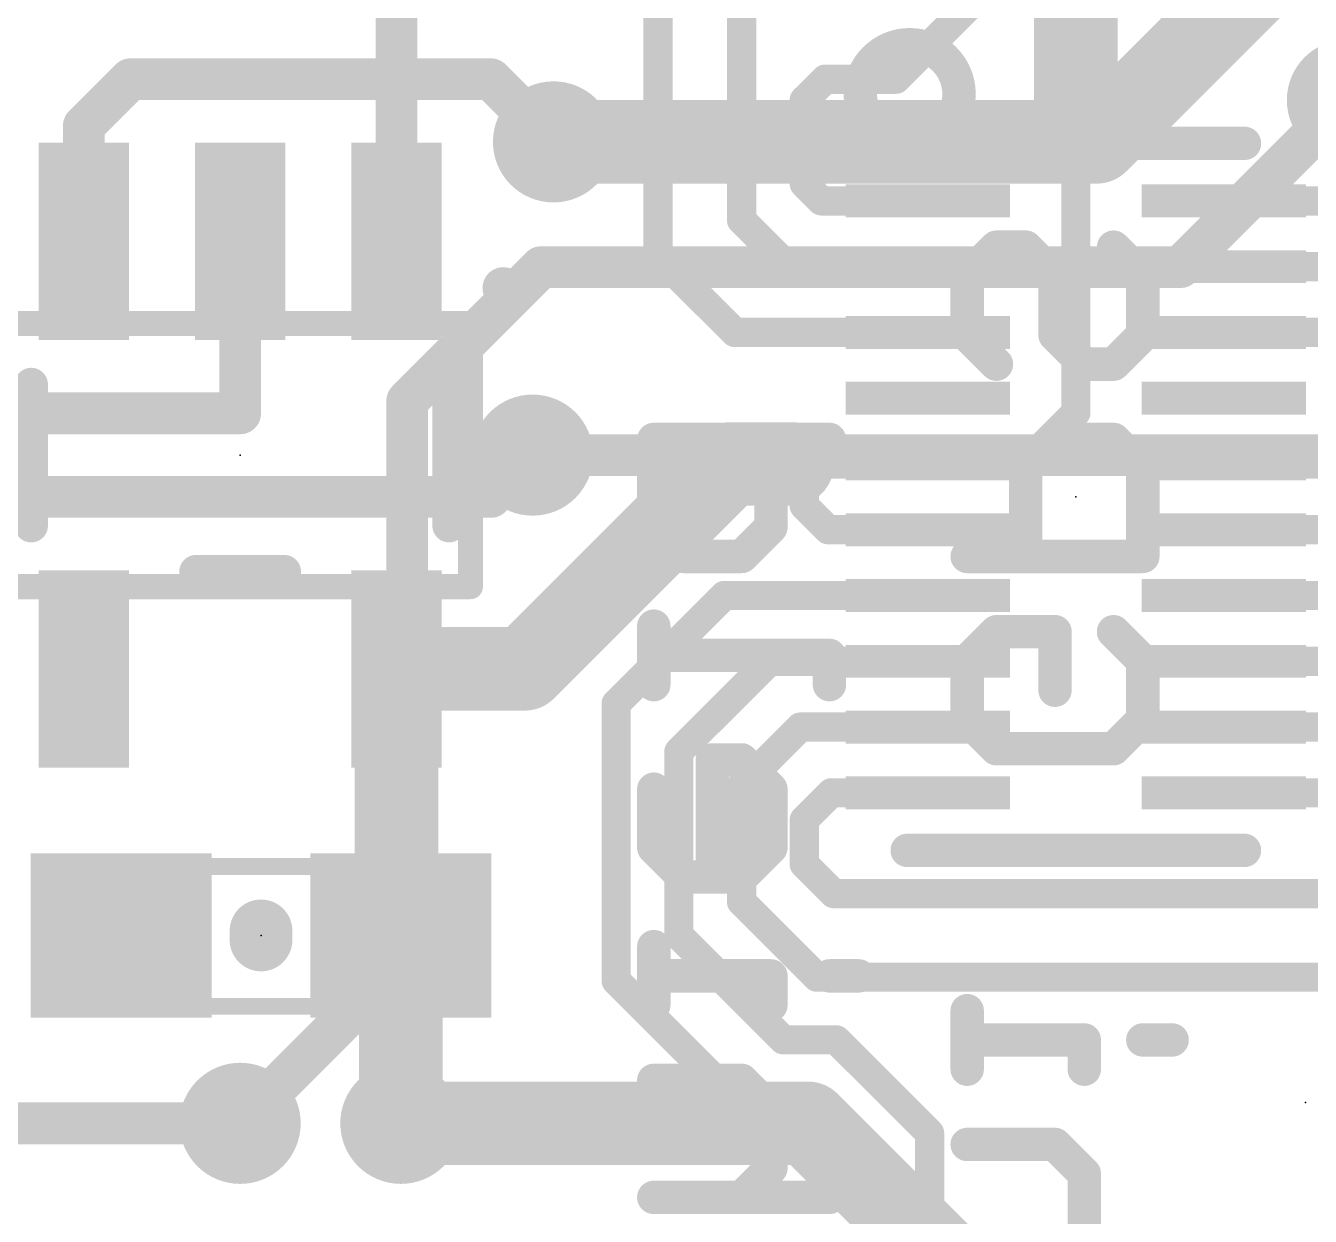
# Model space of a CAD drawing. Extents: x -44 to 63, y -18 to 50.
# Drawn here: x 3.65 to 11.46, y 14.8 to 22.04 of the extents above; entities that cross this region are included whole.
import ezdxf

# ---------------------------------------------------------------- set-up
doc = ezdxf.new("R2010")
doc.units = 0
for name, color, linetype in [('1', 12, 'CONTINUOUS'), ('16', 132, 'CONTINUOUS'), ('18', 110, 'CONTINUOUS'), ('21', 41, 'CONTINUOUS'), ('22', 40, 'CONTINUOUS'), ('23', 53, 'CONTINUOUS'), ('51', 53, 'CONTINUOUS')]:
    doc.layers.add(name, color=color, linetype=linetype)

# ---------------------------------------------------------------- blocks, each defined once
blk = doc.blocks.new('RECT')
blk.add_solid([(-0.5, -0.5), (0.5, -0.5), (-0.5, 0.5), (0.5, 0.5)])
blk = doc.blocks.new('ROUNDV')
at = {"const_width": 0.5}
blk.add_lwpolyline([(0, -0.25, 1), (0, 0.25, 1), (0, -0.25)], format="xyb", dxfattribs=at)

msp = doc.modelspace()

# ---------------------------------------------------------------- linework, layer by layer
at = {"layer": '1'}
for points, const_width in [([(7.493, 20.644), (7.493, 23.495)], 0.1778), ([(5.903, 21.717), (5.903, 22.733)], 0.254), ([(8.001, 20.8597), (8.001, 22.733)], 0.1778), ([(10.033, 21.336), (10.033, 22.606)], 0.508), ([(8.9401, 21.717), (9.398, 22.1749)], 0.1778), ([(4.2861, 21.717), (4.003, 21.4339)], 0.254), ([(5.903, 21.717), (4.2861, 21.717)], 0.254), ([(5.903, 20.7311), (5.903, 21.717)], 0.254), ([(5.903, 21.717), (6.477, 21.717)], 0.254), ([(6.477, 21.717), (6.858, 21.336)], 0.254), ([(8.509, 21.717), (8.382, 21.59)], 0.1778), ([(8.9401, 21.717), (8.509, 21.717)], 0.1778), ([(8.382, 21.59), (8.382, 21.082)], 0.1778), ([(4.003, 21.4339), (4.003, 20.7311)], 0.254), ([(10.033, 19.6889), (10.033, 21.336)], 0.1778), ([(8.382, 21.082), (8.487, 20.977)], 0.1778), ([(8.487, 20.977), (9.133, 20.977)], 0.1778), ([(10.933, 20.977), (11.579, 20.977)], 0.1778), ([(8.2836, 20.577), (8.001, 20.8597)], 0.1778), ([(4.953, 20.7311), (4.953, 19.685)], 0.254), ([(7.96, 20.177), (7.493, 20.644)], 0.1778), ([(9.133, 20.577), (8.2836, 20.577)], 0.1778), ([(10.933, 20.577), (11.7297, 20.577)], 0.1778), ([(9.133, 20.177), (7.96, 20.177)], 0.1778), ([(10.933, 20.177), (12.0446, 20.177)], 0.1778), ([(4.953, 19.685), (2.921, 19.685)], 0.254), ([(9.7211, 19.377), (10.033, 19.6889)], 0.1778), ([(6.6819, 18.1309), (7.928, 19.377)], 0.508), ([(7.928, 19.377), (8.309, 19.377)], 0.508), ([(6.731, 19.431), (6.477, 19.177)], 0.254), ([(8.382, 19.377), (8.309, 19.377)], 0.1778), ([(9.133, 19.377), (8.382, 19.377)], 0.1778), ([(8.382, 19.1235), (8.382, 19.377)], 0.1778), ([(9.133, 19.377), (9.7211, 19.377)], 0.1778), ([(10.933, 19.377), (14.434, 19.377)], 0.1778), ([(6.477, 19.177), (3.302, 19.177)], 0.254), ([(8.5285, 18.977), (8.382, 19.1235)], 0.1778), ([(9.133, 18.977), (8.5285, 18.977)], 0.1778), ([(10.933, 18.977), (12.9, 18.977)], 0.1778), ([(7.8956, 18.577), (7.239, 17.9204)], 0.1778), ([(9.133, 18.577), (7.8956, 18.577)], 0.1778), ([(10.933, 18.577), (12.03, 18.577)], 0.1778), ([(6.6819, 18.1309), (5.903, 18.1309)], 0.508), ([(5.903, 18.1309), (5.903, 16.51)], 0.508), ([(8.1702, 18.177), (7.62, 17.6268)], 0.1778), ([(9.133, 18.177), (8.1702, 18.177)], 0.1778), ([(10.933, 18.177), (11.795, 18.177)], 0.1778), ([(7.239, 17.9204), (7.239, 16.2345)], 0.1778), ([(8.3581, 17.777), (8.001, 17.4199)], 0.1778), ([(9.133, 17.777), (8.3581, 17.777)], 0.1778), ([(10.933, 17.777), (11.687, 17.777)], 0.1778), ([(7.62, 17.6268), (7.62, 16.51)], 0.1778), ([(8.001, 17.4199), (8.001, 16.7139)], 0.1778), ([(8.5468, 17.377), (8.382, 17.2122)], 0.1778), ([(9.133, 17.377), (8.5468, 17.377)], 0.1778), ([(10.933, 17.377), (11.579, 17.377)], 0.1778), ([(8.382, 17.2122), (8.382, 16.9436)], 0.1778), ([(8.382, 16.9436), (8.5616, 16.764)], 0.1778), ([(8.001, 16.7139), (8.4589, 16.256)], 0.1778), ([(8.5616, 16.764), (11.587, 16.764)], 0.1778), ([(5.903, 16.51), (5.93, 16.51)], 0.508), ([(5.93, 15.367), (5.93, 16.51)], 0.508), ([(7.62, 16.51), (8.255, 15.875)], 0.1778), ([(7.239, 16.2345), (7.9795, 15.494)], 0.1778), ([(8.4589, 16.256), (11.5726, 16.256)], 0.1778), ([(8.255, 15.875), (8.576, 15.875)], 0.1778), ([(8.576, 15.875), (9.144, 15.307)], 0.1778), ([(7.9795, 15.494), (8.3614, 15.494)], 0.1778), ([(8.3614, 15.494), (8.763, 15.0924)], 0.1778), ([(4.953, 15.367), (3.048, 15.367)], 0.254), ([(9.144, 15.307), (9.144, 12.573)], 0.1778), ([(8.763, 15.0924), (8.763, 12.827)], 0.1778)]:
    msp.add_lwpolyline(points, dxfattribs=dict(at, const_width=const_width))
for points, const_width in [([(4.2861, 21.7805, 1), (4.2861, 21.6535)], 0.127), ([(4.331, 21.6721, 1), (4.2412, 21.7619)], 0.127), ([(5.9665, 21.717, 1), (5.8395, 21.717)], 0.127), ([(5.903, 21.7805, 1), (5.903, 21.6535)], 0.127), ([(5.903, 21.6535, 1), (5.903, 21.7805)], 0.127), ([(6.5219, 21.7619, 1), (6.4321, 21.6721)], 0.127), ([(6.477, 21.6535, 1), (6.477, 21.7805)], 0.127), ([(8.509, 21.7615, 1), (8.509, 21.6726)], 0.0889), ([(8.5404, 21.6856, 1), (8.4776, 21.7484)], 0.0889), ([(8.9087, 21.7484, 1), (8.9715, 21.6856)], 0.0889), ([(8.9401, 21.6726, 1), (8.9401, 21.7615)], 0.0889), ([(5.8395, 21.717, 1), (5.9665, 21.717)], 0.127), ([(8.3506, 21.6214, 1), (8.4134, 21.5586)], 0.0889), ([(8.4264, 21.59, 1), (8.3376, 21.59)], 0.0889), ([(4.0665, 21.4339, 1), (3.9395, 21.4339)], 0.127), ([(3.9581, 21.4788, 1), (4.0479, 21.389)], 0.127), ([(6.8131, 21.2911, 1), (6.9029, 21.3809)], 0.127), ([(9.906, 21.336, 1), (10.16, 21.336)], 0.254), ([(10.0775, 21.336, 1), (9.9886, 21.336)], 0.0889), ([(8.4134, 21.1134, 1), (8.3506, 21.0506)], 0.0889), ([(8.3376, 21.082, 1), (8.4264, 21.082)], 0.0889), ([(8.487, 21.0215, 1), (8.487, 20.9325)], 0.0889), ([(8.4556, 20.9456, 1), (8.5184, 21.0084)], 0.0889), ([(9.133, 20.9325, 1), (9.133, 21.0215)], 0.0889), ([(10.933, 21.0215, 1), (10.933, 20.9325)], 0.0889), ([(8.0324, 20.8911, 1), (7.9696, 20.8282)], 0.0889), ([(5.0165, 20.7311, 1), (4.8895, 20.7311)], 0.127), ([(7.9566, 20.8597, 1), (8.0455, 20.8597)], 0.0889), ([(3.9395, 20.7311, 1), (4.0665, 20.7311)], 0.127), ([(5.8395, 20.7311, 1), (5.9665, 20.7311)], 0.127), ([(7.5244, 20.6754, 1), (7.4616, 20.6125)], 0.0889), ([(7.4486, 20.644, 1), (7.5375, 20.644)], 0.0889), ([(8.2836, 20.6215, 1), (8.2836, 20.5326)], 0.0889), ([(8.2522, 20.5456, 1), (8.3151, 20.6084)], 0.0889), ([(9.133, 20.5326, 1), (9.133, 20.6215)], 0.0889), ([(10.933, 20.6215, 1), (10.933, 20.5326)], 0.0889), ([(7.96, 20.2215, 1), (7.96, 20.1325)], 0.0889), ([(7.9285, 20.1456, 1), (7.9914, 20.2084)], 0.0889), ([(9.133, 20.1325, 1), (9.133, 20.2215)], 0.0889), ([(10.933, 20.2215, 1), (10.933, 20.1325)], 0.0889), ([(4.953, 19.6215, 1), (4.953, 19.7485)], 0.127), ([(10.0644, 19.6575, 1), (10.0016, 19.7203)], 0.0889), ([(4.8895, 19.685, 1), (5.0165, 19.685)], 0.127), ([(9.9886, 19.6889, 1), (10.0775, 19.6889)], 0.0889), ([(7.928, 19.504, 1), (7.928, 19.25)], 0.254), ([(8.0178, 19.2872, 1), (7.8382, 19.4668)], 0.254), ([(8.309, 19.25, 1), (8.309, 19.504)], 0.254), ([(6.7759, 19.3861, 1), (6.6861, 19.4759)], 0.127), ([(8.309, 19.4215, 1), (8.309, 19.3326)], 0.0889), ([(8.382, 19.4215, 1), (8.382, 19.3326)], 0.0889), ([(8.4264, 19.377, 1), (8.3376, 19.377)], 0.0889), ([(8.382, 19.3326, 1), (8.382, 19.4215)], 0.0889), ([(9.133, 19.4215, 1), (9.133, 19.3326)], 0.0889), ([(9.133, 19.3326, 1), (9.133, 19.4215)], 0.0889), ([(9.6897, 19.4084, 1), (9.7525, 19.3456)], 0.0889), ([(9.7211, 19.3326, 1), (9.7211, 19.4215)], 0.0889), ([(10.933, 19.4215, 1), (10.933, 19.3326)], 0.0889), ([(6.477, 19.1135, 1), (6.477, 19.2405)], 0.127), ([(6.4321, 19.2219, 1), (6.5219, 19.1321)], 0.127), ([(8.4134, 19.1549, 1), (8.3506, 19.0921)], 0.0889), ([(8.3376, 19.1235, 1), (8.4264, 19.1235)], 0.0889), ([(8.5285, 19.0215, 1), (8.5285, 18.9325)], 0.0889), ([(9.133, 18.9325, 1), (9.133, 19.0215)], 0.0889), ([(10.933, 19.0215, 1), (10.933, 18.9325)], 0.0889), ([(8.4971, 18.9456, 1), (8.5599, 19.0084)], 0.0889), ([(7.8956, 18.6215, 1), (7.8956, 18.5326)], 0.0889), ([(7.927, 18.5456, 1), (7.8642, 18.6084)], 0.0889), ([(9.133, 18.5326, 1), (9.133, 18.6215)], 0.0889), ([(10.933, 18.6215, 1), (10.933, 18.5326)], 0.0889), ([(5.903, 18.2579, 1), (5.903, 18.0039)], 0.254), ([(6.03, 18.1309, 1), (5.776, 18.1309)], 0.254), ([(6.6819, 18.0039, 1), (6.6819, 18.2579)], 0.254), ([(6.5921, 18.2207, 1), (6.7717, 18.0411)], 0.254), ([(8.1702, 18.2215, 1), (8.1702, 18.1325)], 0.0889), ([(8.2017, 18.1456, 1), (8.1388, 18.2084)], 0.0889), ([(9.133, 18.1325, 1), (9.133, 18.2215)], 0.0889), ([(10.933, 18.2215, 1), (10.933, 18.1325)], 0.0889), ([(7.2076, 17.9518, 1), (7.2704, 17.889)], 0.0889), ([(7.2835, 17.9204, 1), (7.1946, 17.9204)], 0.0889), ([(8.3581, 17.8215, 1), (8.3581, 17.7325)], 0.0889), ([(8.3895, 17.7456, 1), (8.3267, 17.8084)], 0.0889), ([(9.133, 17.7325, 1), (9.133, 17.8215)], 0.0889), ([(10.933, 17.8215, 1), (10.933, 17.7325)], 0.0889), ([(7.6645, 17.6268, 1), (7.5755, 17.6268)], 0.0889), ([(7.5886, 17.6582, 1), (7.6514, 17.5953)], 0.0889), ([(8.0455, 17.4199, 1), (7.9566, 17.4199)], 0.0889), ([(7.9696, 17.4513, 1), (8.0324, 17.3885)], 0.0889), ([(8.5468, 17.4215, 1), (8.5468, 17.3326)], 0.0889), ([(8.5782, 17.3456, 1), (8.5154, 17.4084)], 0.0889), ([(9.133, 17.3326, 1), (9.133, 17.4215)], 0.0889), ([(10.933, 17.4215, 1), (10.933, 17.3326)], 0.0889), ([(8.3506, 17.2436, 1), (8.4134, 17.1808)], 0.0889), ([(8.4264, 17.2122, 1), (8.3376, 17.2122)], 0.0889), ([(8.4134, 16.975, 1), (8.3506, 16.9122)], 0.0889), ([(8.3376, 16.9436, 1), (8.4264, 16.9436)], 0.0889), ([(8.0324, 16.7453, 1), (7.9696, 16.6825)], 0.0889), ([(8.5616, 16.8085, 1), (8.5616, 16.7195)], 0.0889), ([(8.5302, 16.7326, 1), (8.593, 16.7954)], 0.0889), ([(5.903, 16.637, 1), (5.903, 16.383)], 0.254), ([(6.057, 16.51, 1), (5.803, 16.51)], 0.254), ([(5.93, 16.383, 1), (5.93, 16.637)], 0.254), ([(7.9566, 16.7139, 1), (8.0455, 16.7139)], 0.0889), ([(5.776, 16.51, 1), (6.03, 16.51)], 0.254), ([(7.6514, 16.5414, 1), (7.5886, 16.4786)], 0.0889), ([(7.5755, 16.51, 1), (7.6645, 16.51)], 0.0889), ([(7.2704, 16.266, 1), (7.2076, 16.2031)], 0.0889), ([(8.4589, 16.3005, 1), (8.4589, 16.2115)], 0.0889), ([(8.4275, 16.2246, 1), (8.4903, 16.2874)], 0.0889), ([(7.1946, 16.2345, 1), (7.2835, 16.2345)], 0.0889), ([(8.255, 15.9194, 1), (8.255, 15.8306)], 0.0889), ([(8.2236, 15.8436, 1), (8.2864, 15.9064)], 0.0889), ([(8.6075, 15.9064, 1), (8.5446, 15.8436)], 0.0889), ([(8.576, 15.8306, 1), (8.576, 15.9194)], 0.0889), ([(7.9795, 15.5385, 1), (7.9795, 15.4496)], 0.0889), ([(7.9481, 15.4626, 1), (8.011, 15.5254)], 0.0889), ([(8.3928, 15.5254, 1), (8.33, 15.4626)], 0.0889), ([(8.3614, 15.4496, 1), (8.3614, 15.5385)], 0.0889), ([(4.953, 15.3035, 1), (4.953, 15.4305)], 0.127), ([(5.803, 15.367, 1), (6.057, 15.367)], 0.254), ([(9.1884, 15.307, 1), (9.0996, 15.307)], 0.0889), ([(9.1126, 15.2756, 1), (9.1754, 15.3385)], 0.0889), ([(8.8074, 15.0924, 1), (8.7186, 15.0924)], 0.0889), ([(8.7316, 15.061, 1), (8.7944, 15.1238)], 0.0889)]:
    msp.add_lwpolyline(points, format="xyb", dxfattribs=dict(at, const_width=const_width))
at = {"layer": '16'}
for points, const_width in [([(10.16, 21.336), (11.303, 22.479)], 0.508), ([(10.668, 20.574), (11.684, 21.59)], 0.254), ([(6.858, 21.336), (10.16, 21.336)], 0.508), ([(6.7822, 20.574), (5.969, 19.7608)], 0.254), ([(10.668, 20.574), (6.7822, 20.574)], 0.254), ([(5.969, 19.7608), (5.969, 16.383)], 0.254), ([(6.731, 19.431), (12.9461, 19.431)], 0.254), ([(5.969, 16.383), (4.953, 15.367)], 0.254), ([(5.93, 15.367), (8.4053, 15.367)], 0.508), ([(8.4053, 15.367), (9.779, 13.9933)], 0.508)]:
    msp.add_lwpolyline(points, dxfattribs=dict(at, const_width=const_width))
for points, const_width in [([(6.858, 21.463, 1), (6.858, 21.209)], 0.254), ([(10.0702, 21.4258, 1), (10.2498, 21.2462)], 0.254), ([(10.16, 21.209, 1), (10.16, 21.463)], 0.254), ([(6.7822, 20.6375, 1), (6.7822, 20.5105)], 0.127), ([(6.8271, 20.5291, 1), (6.7373, 20.6189)], 0.127), ([(10.668, 20.5105, 1), (10.668, 20.6375)], 0.127), ([(10.6231, 20.6189, 1), (10.7129, 20.5291)], 0.127), ([(6.0325, 19.7608, 1), (5.9055, 19.7608)], 0.127), ([(5.9241, 19.8057, 1), (6.0139, 19.7159)], 0.127), ([(6.731, 19.4945, 1), (6.731, 19.3675)], 0.127), ([(6.0139, 16.3381, 1), (5.9241, 16.4279)], 0.127), ([(5.9055, 16.383, 1), (6.0325, 16.383)], 0.127), ([(5.93, 15.494, 1), (5.93, 15.24)], 0.254), ([(8.4951, 15.4568, 1), (8.3155, 15.2772)], 0.254), ([(8.4053, 15.24, 1), (8.4053, 15.494)], 0.254), ([(4.9081, 15.4119, 1), (4.9979, 15.3221)], 0.127)]:
    msp.add_lwpolyline(points, format="xyb", dxfattribs=dict(at, const_width=const_width))
at = {"layer": '21'}
for points, const_width in [([(9.023, 21.327, 1), (9.023, 21.927, 1), (9.023, 21.327)], 0.2032), ([(9.008, 21.3778, 1), (9.008, 21.2762)], 0.1016), ([(11.058, 21.2762, 1), (11.058, 21.3778)], 0.1016), ([(6.5532, 20.3835, 1), (6.5532, 20.5105, 1), (6.5532, 20.3835)], 0.127), ([(3.7338, 19.8604, 1), (3.6322, 19.8604)], 0.1016), ([(6.2738, 19.8604, 1), (6.1722, 19.8604)], 0.1016), ([(3.6322, 19.0016, 1), (3.7338, 19.0016)], 0.1016), ([(6.1722, 19.0016, 1), (6.2738, 19.0016)], 0.1016), ([(4.6846, 18.773, 1), (4.6846, 18.6714)], 0.1016), ([(5.2214, 18.6714, 1), (5.2214, 18.773)], 0.1016), ([(9.008, 17.0778, 1), (9.008, 16.9762)], 0.1016), ([(11.058, 16.9762, 1), (11.058, 17.0778)], 0.1016), ([(5.1753, 16.5379, 1), (4.9848, 16.5379)], 0.1905), ([(4.9848, 16.4821, 1), (5.1753, 16.4821)], 0.1905)]:
    msp.add_lwpolyline(points, format="xyb", dxfattribs=dict(at, const_width=const_width))
for points, const_width in [([(11.058, 21.327), (9.008, 21.327)], 0.2032), ([(3.683, 19.0016), (3.683, 19.8604)], 0.2032), ([(6.223, 19.8604), (6.223, 19.0016)], 0.2032), ([(5.2214, 18.7222), (4.6846, 18.7222)], 0.2032), ([(11.058, 17.027), (9.008, 17.027)], 0.2032), ([(5.08, 16.4821), (5.08, 16.5379)], 0.381)]:
    msp.add_lwpolyline(points, dxfattribs=dict(at, const_width=const_width))
at = {"layer": '22', "const_width": 0.2032}
for points in [[(9.5506, 20.6958), (9.3726, 20.5178)], [(9.7285, 20.6958), (9.5506, 20.6958)], [(9.9065, 20.5178), (9.7285, 20.6958)], [(10.2624, 20.6958), (10.4403, 20.5178)], [(9.3726, 20.5178), (9.3726, 20.1619)], [(9.9065, 20.1619), (9.9065, 20.5178)], [(10.4403, 20.5178), (10.4403, 20.1619)], [(9.3726, 20.1619), (9.5506, 19.984)], [(10.0844, 19.984), (9.9065, 20.1619)], [(10.4403, 20.1619), (10.2624, 19.984)], [(10.2624, 19.984), (10.0844, 19.984)], [(8.5353, 19.5264), (7.4676, 19.5264)], [(7.4676, 19.5264), (7.4676, 18.9925)], [(8.1794, 18.9925), (8.1794, 19.5264)], [(9.9065, 19.5264), (9.7285, 19.3484)], [(10.2624, 19.5264), (9.9065, 19.5264)], [(10.4403, 19.3484), (10.2624, 19.5264)], [(9.7285, 19.3484), (9.7285, 18.8146)], [(10.4403, 18.8146), (10.4403, 19.3484)], [(7.4676, 18.9925), (7.6456, 18.8146)], [(8.0015, 18.8146), (8.1794, 18.9925)], [(7.6456, 18.8146), (8.0015, 18.8146)], [(9.3726, 18.8146), (10.4403, 18.8146)], [(7.4676, 18.035), (7.4676, 18.3909)], [(9.3726, 18.179), (9.5506, 18.357)], [(9.5506, 18.357), (9.9065, 18.357)], [(9.9065, 18.357), (9.9065, 18.0011)], [(10.2624, 18.357), (10.4403, 18.179)], [(8.5353, 18.2129), (7.4676, 18.2129)], [(8.5353, 18.035), (8.5353, 18.2129)], [(9.3726, 17.8231), (9.3726, 18.179)], [(10.4403, 18.179), (10.4403, 17.8231)], [(9.5506, 17.6452), (9.3726, 17.8231)], [(10.4403, 17.8231), (10.2624, 17.6452)], [(10.2624, 17.6452), (9.5506, 17.6452)], [(8.0015, 17.5774), (7.8235, 17.5774)], [(7.8235, 17.5774), (7.8235, 16.8656)], [(8.1794, 17.3994), (8.0015, 17.5774)], [(7.4676, 17.3994), (7.4676, 17.0435)], [(8.1794, 17.0435), (8.1794, 17.3994)], [(7.4676, 17.0435), (7.6456, 16.8656)], [(8.0015, 16.8656), (8.1794, 17.0435)], [(7.6456, 16.8656), (8.0015, 16.8656)], [(7.4676, 16.086), (7.4676, 16.4419)], [(8.1794, 16.2639), (7.4676, 16.2639)], [(8.1794, 16.086), (8.1794, 16.2639)], [(8.7133, 16.2639), (8.5353, 16.2639)], [(9.3726, 15.6962), (9.3726, 16.0521)], [(10.0844, 15.8741), (9.3726, 15.8741)], [(10.0844, 15.6962), (10.0844, 15.8741)], [(10.6183, 15.8741), (10.4403, 15.8741)], [(8.0015, 15.6284), (7.4676, 15.6284)], [(8.1794, 15.4505), (8.0015, 15.6284)], [(8.1794, 15.0945), (8.1794, 15.4505)], [(9.9065, 15.2386), (9.3726, 15.2386)], [(10.0844, 15.0607), (9.9065, 15.2386)], [(8.0015, 14.9166), (8.1794, 15.0945)], [(10.0844, 14.5268), (10.0844, 15.0607)], [(8.5353, 14.9166), (7.4676, 14.9166)]]:
    msp.add_lwpolyline(points, dxfattribs=at)
at = {"layer": '22', "const_width": 0.1016}
for points in [[(9.5506, 20.7466, 1), (9.5506, 20.645)], [(9.5865, 20.6599, 1), (9.5146, 20.7317)], [(9.7644, 20.7317, 1), (9.6926, 20.6599)], [(9.7285, 20.645, 1), (9.7285, 20.7466)], [(10.2983, 20.7317, 1), (10.2264, 20.6599)], [(9.4234, 20.5178, 1), (9.3218, 20.5178)], [(9.9573, 20.5178, 1), (9.8557, 20.5178)], [(10.4911, 20.5178, 1), (10.3895, 20.5178)], [(9.3367, 20.5538, 1), (9.4085, 20.4819)], [(9.8705, 20.4819, 1), (9.9424, 20.5538)], [(10.4044, 20.4819, 1), (10.4762, 20.5538)], [(9.4085, 20.1979, 1), (9.3367, 20.126)], [(9.9424, 20.1979, 1), (9.8705, 20.126)], [(10.4762, 20.126, 1), (10.4044, 20.1979)], [(9.3218, 20.1619, 1), (9.4234, 20.1619)], [(9.8557, 20.1619, 1), (9.9573, 20.1619)], [(10.3895, 20.1619, 1), (10.4911, 20.1619)], [(9.5146, 19.9481, 1), (9.5865, 20.0199)], [(10.0844, 20.0348, 1), (10.0844, 19.9332)], [(10.0485, 19.9481, 1), (10.1203, 20.0199)], [(10.2264, 20.0199, 1), (10.2983, 19.9481)], [(10.2624, 19.9332, 1), (10.2624, 20.0348)], [(7.4676, 19.5772, 1), (7.4676, 19.4756)], [(7.5184, 19.5264, 1), (7.4168, 19.5264)], [(8.2302, 19.5264, 1), (8.1286, 19.5264)], [(8.5353, 19.4756, 1), (8.5353, 19.5772)], [(9.9065, 19.5772, 1), (9.9065, 19.4756)], [(9.9424, 19.4905, 1), (9.8705, 19.5623)], [(10.2983, 19.5623, 1), (10.2264, 19.4905)], [(10.2624, 19.4756, 1), (10.2624, 19.5772)], [(9.7793, 19.3484, 1), (9.6777, 19.3484)], [(10.4911, 19.3484, 1), (10.3895, 19.3484)], [(9.6926, 19.3844, 1), (9.7644, 19.3125)], [(10.4044, 19.3125, 1), (10.4762, 19.3844)], [(7.5035, 19.0285, 1), (7.4317, 18.9566)], [(8.2153, 18.9566, 1), (8.1435, 19.0285)], [(7.4168, 18.9925, 1), (7.5184, 18.9925)], [(8.1286, 18.9925, 1), (8.2302, 18.9925)], [(7.6456, 18.8654, 1), (7.6456, 18.7638)], [(7.6096, 18.7787, 1), (7.6815, 18.8505)], [(7.9655, 18.8505, 1), (8.0374, 18.7787)], [(8.0015, 18.7638, 1), (8.0015, 18.8654)], [(9.3726, 18.8654, 1), (9.3726, 18.7638)], [(10.4403, 18.7638, 1), (10.4403, 18.8654)], [(9.6777, 18.8146, 1), (9.7793, 18.8146)], [(10.3895, 18.8146, 1), (10.4911, 18.8146)], [(7.5184, 18.3909, 1), (7.4168, 18.3909)], [(9.5506, 18.4078, 1), (9.5506, 18.3062)], [(9.5865, 18.3211, 1), (9.5146, 18.3929)], [(9.9573, 18.357, 1), (9.8557, 18.357)], [(9.9065, 18.3062, 1), (9.9065, 18.4078)], [(10.2983, 18.3929, 1), (10.2264, 18.3211)], [(7.4676, 18.2637, 1), (7.4676, 18.1621)], [(8.5861, 18.2129, 1), (8.4845, 18.2129)], [(8.5353, 18.1621, 1), (8.5353, 18.2637)], [(9.4234, 18.179, 1), (9.3218, 18.179)], [(10.4911, 18.179, 1), (10.3895, 18.179)], [(9.3367, 18.215, 1), (9.4085, 18.1431)], [(10.4044, 18.1431, 1), (10.4762, 18.215)], [(7.4168, 18.035, 1), (7.5184, 18.035)], [(8.4845, 18.035, 1), (8.5861, 18.035)], [(9.8557, 18.0011, 1), (9.9573, 18.0011)], [(9.4085, 17.8591, 1), (9.3367, 17.7872)], [(10.4762, 17.7872, 1), (10.4044, 17.8591)], [(9.3218, 17.8231, 1), (9.4234, 17.8231)], [(10.3895, 17.8231, 1), (10.4911, 17.8231)], [(9.5506, 17.696, 1), (9.5506, 17.5944)], [(9.5146, 17.6093, 1), (9.5865, 17.6811)], [(10.2264, 17.6811, 1), (10.2983, 17.6093)], [(10.2624, 17.5944, 1), (10.2624, 17.696)], [(7.8235, 17.6282, 1), (7.8235, 17.5266)], [(7.8743, 17.5774, 1), (7.7727, 17.5774)], [(8.0374, 17.6133, 1), (7.9655, 17.5415)], [(8.0015, 17.5266, 1), (8.0015, 17.6282)], [(7.5184, 17.3994, 1), (7.4168, 17.3994)], [(8.2302, 17.3994, 1), (8.1286, 17.3994)], [(8.1435, 17.3635, 1), (8.2153, 17.4354)], [(7.5035, 17.0795, 1), (7.4317, 17.0076)], [(8.2153, 17.0076, 1), (8.1435, 17.0795)], [(7.4168, 17.0435, 1), (7.5184, 17.0435)], [(8.1286, 17.0435, 1), (8.2302, 17.0435)], [(7.6456, 16.9164, 1), (7.6456, 16.8148)], [(7.6096, 16.8297, 1), (7.6815, 16.9015)], [(7.9655, 16.9015, 1), (8.0374, 16.8297)], [(8.0015, 16.8148, 1), (8.0015, 16.9164)], [(7.7727, 16.8656, 1), (7.8743, 16.8656)], [(7.5184, 16.4419, 1), (7.4168, 16.4419)], [(7.4676, 16.3147, 1), (7.4676, 16.2131)], [(8.2302, 16.2639, 1), (8.1286, 16.2639)], [(8.1794, 16.2131, 1), (8.1794, 16.3147)], [(8.5353, 16.3147, 1), (8.5353, 16.2131)], [(8.7133, 16.2131, 1), (8.7133, 16.3147)], [(7.4168, 16.086, 1), (7.5184, 16.086)], [(8.1286, 16.086, 1), (8.2302, 16.086)], [(9.4234, 16.0521, 1), (9.3218, 16.0521)], [(9.3726, 15.9249, 1), (9.3726, 15.8233)], [(10.1352, 15.8741, 1), (10.0336, 15.8741)], [(10.0844, 15.8233, 1), (10.0844, 15.9249)], [(10.4403, 15.9249, 1), (10.4403, 15.8233)], [(10.6183, 15.8233, 1), (10.6183, 15.9249)], [(7.4676, 15.6792, 1), (7.4676, 15.5776)], [(8.0374, 15.6643, 1), (7.9655, 15.5925)], [(8.0015, 15.5776, 1), (8.0015, 15.6792)], [(9.3218, 15.6962, 1), (9.4234, 15.6962)], [(10.0336, 15.6962, 1), (10.1352, 15.6962)], [(8.2302, 15.4505, 1), (8.1286, 15.4505)], [(8.1435, 15.4145, 1), (8.2153, 15.4864)], [(9.3726, 15.2894, 1), (9.3726, 15.1878)], [(9.9424, 15.2745, 1), (9.8705, 15.2027)], [(9.9065, 15.1878, 1), (9.9065, 15.2894)], [(8.2153, 15.0586, 1), (8.1435, 15.1305)], [(10.1352, 15.0607, 1), (10.0336, 15.0607)], [(8.1286, 15.0945, 1), (8.2302, 15.0945)], [(10.0485, 15.0247, 1), (10.1203, 15.0966)], [(7.4676, 14.9674, 1), (7.4676, 14.8658)], [(7.9655, 14.9525, 1), (8.0374, 14.8807)], [(8.5353, 14.8658, 1), (8.5353, 14.9674)]]:
    msp.add_lwpolyline(points, format="xyb", dxfattribs=at)
at = {"layer": '23'}
for p in [(4.953, 19.431), (10.033, 19.177), (5.08, 16.51), (11.43, 15.494)]:
    msp.add_point(p, dxfattribs=at)
at = {"layer": '51'}
for points, const_width in [([(9.023, 21.327, 1), (9.023, 21.927, 1), (9.023, 21.327)], 0.127), ([(9.008, 21.3588, 1), (9.008, 21.2953)], 0.0635), ([(11.058, 21.2953, 1), (11.058, 21.3588)], 0.0635), ([(6.3911, 20.231, 1), (6.3149, 20.231)], 0.0762), ([(6.353, 20.1929, 1), (6.353, 20.2691)], 0.0762), ([(6.3149, 18.631, 1), (6.3911, 18.631)], 0.0762), ([(6.353, 18.5929, 1), (6.353, 18.6691)], 0.0762), ([(9.008, 17.0587, 1), (9.008, 16.9953)], 0.0635), ([(11.058, 16.9953, 1), (11.058, 17.0587)], 0.0635), ([(4.724, 16.9544, 1), (4.724, 16.9036)], 0.0508), ([(5.436, 16.9036, 1), (5.436, 16.9544)], 0.0508), ([(4.724, 16.1034, 1), (4.724, 16.0526)], 0.0508), ([(5.436, 16.0526, 1), (5.436, 16.1034)], 0.0508)]:
    msp.add_lwpolyline(points, format="xyb", dxfattribs=dict(at, const_width=const_width))
for points, const_width in [([(11.058, 21.327), (9.008, 21.327)], 0.127), ([(3.553, 20.231), (6.353, 20.231)], 0.1524), ([(6.353, 18.631), (6.353, 20.231)], 0.1524), ([(6.353, 18.631), (3.553, 18.631)], 0.1524), ([(11.058, 17.027), (9.008, 17.027)], 0.127), ([(5.436, 16.929), (4.724, 16.929)], 0.1016), ([(5.436, 16.078), (4.724, 16.078)], 0.1016)]:
    msp.add_lwpolyline(points, dxfattribs=dict(at, const_width=const_width))

# ---------------------------------------------------------------- block references
at = {"layer": '1', "xscale": 0.55, "yscale": 1.2, "rotation": 180}
for p in [(4.003, 20.7311), (4.953, 20.7311), (5.903, 20.7311), (4.003, 18.1309), (5.903, 18.1309)]:
    msp.add_blockref('RECT', p, dxfattribs=at)
at = {"layer": '1', "yscale": 0.2}
for p in [(9.133, 20.977), (10.933, 20.977), (9.133, 20.577), (10.933, 20.577), (9.133, 20.177), (10.933, 20.177), (9.133, 19.777), (10.933, 19.777), (9.133, 19.377), (10.933, 19.377), (9.133, 18.977), (10.933, 18.977), (9.133, 18.577), (10.933, 18.577), (9.133, 18.177), (10.933, 18.177), (9.133, 17.777), (10.933, 17.777), (9.133, 17.377), (10.933, 17.377)]:
    msp.add_blockref('RECT', p, dxfattribs=at)
at = {"layer": '1', "xscale": 1.1, "rotation": 180}
for p in [(4.23, 16.51), (5.93, 16.51)]:
    msp.add_blockref('RECT', p, dxfattribs=at)
at = {"layer": '18', "xscale": 0.7366, "yscale": 0.7366}
for p in [(11.684, 21.59), (11.684, 21.59), (6.858, 21.336), (6.858, 21.336), (6.731, 19.431), (6.731, 19.431), (4.953, 15.367), (4.953, 15.367), (5.93, 15.367), (5.93, 15.367)]:
    msp.add_blockref('ROUNDV', p, dxfattribs=at)
at = {"layer": '51', "rotation": 180}
for p, xscale, yscale in [((4.003, 20.606), 0.5, 0.65), ((4.953, 20.606), 0.5, 0.65), ((5.903, 20.606), 0.5, 0.65), ((4.003, 18.256), 0.5, 0.65), ((5.903, 18.256), 0.5, 0.65), ((4.4998, 16.5049), 0.5001, 0.95), ((5.6682, 16.5049), 0.5001, 0.95)]:
    msp.add_blockref('RECT', p, dxfattribs=dict(at, xscale=xscale, yscale=yscale))

doc.saveas('drawing.dxf')
